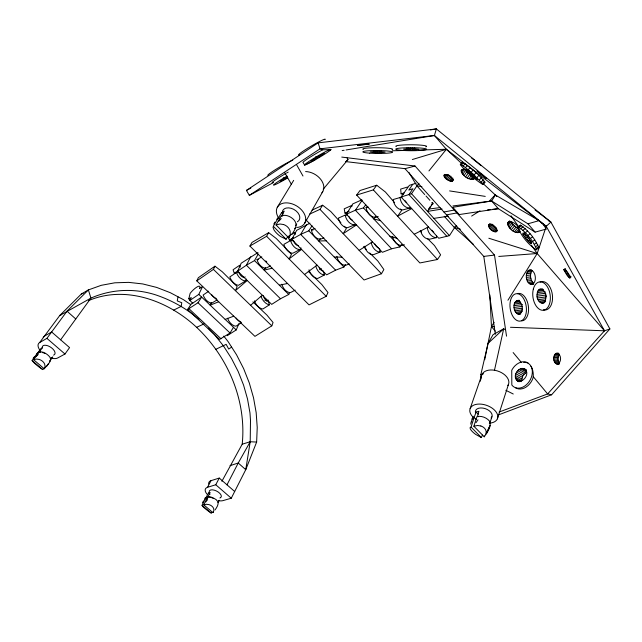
<?xml version="1.0" encoding="UTF-8"?>
<svg xmlns="http://www.w3.org/2000/svg" width="642" height="642" viewBox="0 0 642 642"><rect width="100%" height="100%" fill="white"/><g stroke="black" fill="none" stroke-linecap="round" stroke-linejoin="round"><path stroke-width="0.96" d="M515.446 387.728A13.907 10.416 -61.5 0 0 532.988 378.106C534.288 372.127 531.456 361.294 523.679 362.369M218.657 500.688A11.075 5.313 27.4 0 0 222.967 500.616L231.28 498.216L245.75 469.671L250.211 441.744L250.492 420.366L249.979 412.934L247.515 398.987L243.575 385.128L238.206 371.558L231.489 358.453L223.512 346.014L214.356 334.418L208.241 328.07M373.813 152.587L370.241 151.929L377.897 151.287L385.136 152.098L381.212 152.676L373.813 152.587L373.837 150.734M375.578 152.684L375.602 150.83M377.48 152.724L377.512 150.87M379.406 152.724L379.43 150.87M381.212 152.676L381.236 150.822M221.891 481.275L242.211 444.192C246.648 400.777 228.087 356.952 196.604 327.324C168.613 301.01 125.712 284.775 88.564 300.617M406.964 149.835L403.489 149.153L411.626 148.471L418.857 149.297L414.596 149.899L406.964 149.835L406.988 147.917M408.761 149.923L408.785 148.013M410.719 149.963L410.744 148.061M412.71 149.963L412.734 148.053M414.596 149.899L414.628 147.997M488.49 225.896L488.811 224.588C492.39 223.416 496.772 227.437 496.964 231.008L496.651 231.561C493.176 232.709 489.501 229.042 488.49 225.896L490.344 223.793M520.333 368.733L526.665 372.151L522.893 375.538L521.689 380.537L515.333 377.167C514.611 371.718 521.144 365.603 526.063 369.792M480.722 379.181L480.842 374.575L488.04 343.398L493.088 334.642L503.689 328.784L505.342 329.691M559.118 364.07C552.313 365.715 551.695 352.089 558.524 353.188M554.929 362.682L559.222 362.698C557.609 360.154 557.545 356.519 559.455 354.111L555.161 354.071M519.972 231.393L519.498 232.195C514.322 233.937 507.918 228.231 507.67 223.039L508.119 222.22C511.61 220.415 515.39 223.753 517.757 226.096M230.013 465.683L238.238 463.01L245.75 469.671L256.639 442.065L257.225 427.476L256.174 412.629L253.518 397.743L249.313 383.001L243.623 368.604L236.521 354.745L228.103 341.6L223.769 336.095M520.662 314.026C512.966 316.008 511.008 299.71 519.306 300.296M529.168 283.636L533.414 283.122C530.188 279.92 529.489 274.174 532.162 270.442L527.949 270.932C524.546 275.169 526.424 285.618 533.173 284.318M537.081 294.349C537.787 284.213 547.498 290.946 545.844 297.808C545.106 307.919 535.444 301.178 537.081 294.349L545.716 293.25M177.986 296.773L177.28 300.881L181.782 302.759L181.164 306.403L173.717 310.086M473.86 426.24L476.958 416.594C481.428 415.583 486.548 417.605 489.437 421.008C492.173 426.448 487.029 432.251 484.237 436.793L473.86 426.24L477.544 425.494L480.85 425.975M482.399 435.075L481.404 437.579L471.043 427.058L474.157 417.428L476.348 419.635M470.714 424.153L471.14 421.85M472.592 419.242L473.194 416.313M480.336 381.196L481.131 377.295M484.702 359.729L491.451 326.561L489.854 294.895M494.42 370.514L503.689 328.784L488.04 343.398M330.566 149.377L330.221 149.458A15.496 1.011 -30.5 0 0 314.42 157.988A15.496 1.011 -30.5 0 0 304.517 165.082L305.423 164.842A15.496 1.011 -30.5 0 0 312.59 161.278L315.904 159.425A15.496 1.011 -30.5 0 0 330.959 149.634L322.757 149.787L321.57 150.421A15.496 1.051 -30.5 0 0 308.192 158.405A15.496 1.051 -30.5 0 0 303.04 162.554L304.637 165.05L314.853 160.01M190.209 300.151L188.796 298.819L190.16 293.298A8.571 2.207 -46 0 1 197.64 286.629A8.571 2.207 -46 0 1 199.445 288.611L202.647 286.42L198.795 294.389L189.863 300.464L192.712 303.144L201.652 297.094L198.001 302.743L187.633 309.468L219.572 339.393L230.045 333.005L233.487 327.3M461.726 163.598L446.383 149.273L434.401 135.502L436.383 128.922L550.9 222.076L609.9 328.937L551.614 394.766L498.529 414.876M497.373 418.857L508.416 384.542M489.629 423.784L491.916 416.794M211.691 512.428L211.194 513.078L202.053 505.294L206.05 497.398L207.671 498.77M203.731 504.805L206.435 504.275L209.003 504.636A6.877 5.208 10.2 0 1 213.682 508.649L213.874 510.623L212.879 512.605L203.731 504.805L210.151 492.494L208.514 492.992L206.002 497.566A6.685 3.17 27.4 0 0 205.44 498.673M478.467 416.642A8.795 5.232 19.7 0 0 477.423 416.658L478.884 411.257L476.139 412.084L474.005 417.677A8.795 5.232 19.7 0 0 473.411 418.151M290.256 235.558L288.691 237.837L276.02 224.949L281.124 216.009C285.794 213.955 291.46 216.811 294.453 220.423C298.193 225.109 294.63 230.438 291.725 234.426M288.114 236.152L286.083 239.233L280.418 236.433A9.863 3.226 39.8 0 1 273.965 229.892L273.01 227.284L273.781 225.398L278.54 217.461L279.888 218.842M470.161 408.577L481.917 374.679A14.14 8.86 19 0 1 499.46 371.678A14.14 8.86 19 0 1 507.838 385.561M247.226 280.474L235.405 290.649L237.187 286.597L222.309 271.815L214.95 266.189L198.37 277.673L196.789 280.875L254.938 336.36L271.807 325.839L273.059 322.501L266.928 315.086L252.932 301.868M276.686 219.339L278.54 217.461M227.236 335.662L236.256 329.924L238.912 323.56M245.212 276.943A4.839 2.745 55.7 0 1 241.986 276.63A4.839 2.745 55.7 0 1 239.089 272.754L236.392 272.481L229.796 276.951A8.803 5.048 55.7 0 0 238.431 285.329L245.701 280.859L246.48 279.069M474.51 178.099L474.141 178.885C469.045 180.699 462.28 175.876 461.173 170.772L462.296 169.48L464.92 169.504M486.684 433.39L490.071 425.445M289.598 292.816L288.748 294.477L280.474 298.763L271.686 304.372L237.66 271.133L241.215 263.196L257.964 252.563M211.411 302.502L210.175 305.183L218.681 301.772M301.579 249.393L289.069 258.927L291.5 254.328L276.341 238.567L268.661 232.653L251.993 242.435L249.907 246.055L309.051 304.886L326.2 296.323L327.982 292.567L321.891 284.615L308.272 271.277M43.407 368.965L42.757 369.575L39.154 367.096A7.503 0.722 39.3 0 1 33.721 362.473L32.1 360.539L37.517 352.915L36.65 354.729M38.977 352.097C42.46 350.997 46.128 353.421 48.599 355.66C53.864 360.162 47.083 365.113 44.242 368.781L33.585 359.697L42.244 347.892L40.984 348.486L37.517 353.148A7.335 3.619 33.3 0 0 37.228 354.079M196.789 280.875L213.417 269.383L214.95 266.189M202.543 502.838L203.49 500.88M189.863 300.464L191.284 297.575L188.796 298.819M250.701 256.728L246.384 265.218L237.66 271.133M226.995 484.814L238.238 463.01L250.211 441.744L256.639 442.065M218.071 502.566L219.227 500.319M298.41 245.645A5.08 3.29 60.6 0 1 293.587 240.734L290.569 240.557L283.876 244.361A9.229 6.027 60.5 0 0 292.696 253.277L300.175 249.457L301.002 247.876M206.989 494.147A11.075 5.313 27.4 0 1 207.518 487.294L215.76 484.75L219.259 478.073L234.675 491.515M207.518 487.294L211.033 480.665L219.259 478.073M345.444 264.48L343.919 267.008L335.606 270.186L326.593 274.856L291.797 239.426L296.676 230.35L309.925 223.191M484.237 436.793L484.662 436.014M265.491 267.658L264.143 270.113L272.192 268.228M215.086 509.9C217.116 506.915 220.166 502.638 216.29 499.757C213.794 498.12 210.841 496.298 207.719 496.9L208.04 496.964A6.685 3.17 27.4 0 1 210.231 497.245M280.474 298.763L246.384 265.218L254.521 260.596L258.204 254.08M249.907 246.055L266.607 236.288L268.661 232.653M306.017 219.941L364.054 280L381.476 273.741L383.868 269.536L377.777 260.957L369.64 252.924M304.685 223.231L322.749 191.621M295.761 225.671L296.732 223.986L296.355 224.347M306.37 224.788L300.673 234.386L291.797 239.426M273.845 223.978L274.969 222.092M282.624 215.897A9.582 6.46 30.7 0 0 281.597 216.041L284.229 211.13L281.702 212.558L278.451 217.815A9.582 6.46 30.7 0 0 277.97 218.513M277.288 207.326L293.667 180.37M401.563 244.53L399.902 246.921L391.58 248.783L382.343 252.314L346.351 214.219L352.787 203.907L361.791 199.855M495.279 331.152L491.451 326.561L494.115 322.316M507.934 300.231L537.185 253.518L546.23 226.305L550.9 222.076L535.043 209.95M320.262 238.471L318.681 240.983L326.184 240.806M416.128 183.195L409.395 185.329L401.114 196.974L438.751 238.262L449.472 235.638L454.705 227.461L460.394 229.258M309.404 214.219L319.981 209.348L322.653 205.223L330.766 211.515L340.87 222.67M335.606 270.186L300.673 234.386L308.802 230.799L312.028 225.791M187.633 309.468L191.3 303.843L192.712 303.144M430.14 206.74L428.583 209.075L440.027 207.607M431.175 205.183L432.732 202.848M432.957 203.233L427.524 211.395L442.073 209.035M394.629 202.712L385.401 192.006L376.726 185.233L359.993 190.53L356.639 195.064L419.876 262.955L437.499 259.496L440.613 254.834L434.465 245.525L427.46 238.511M452.329 181.253L453.059 180.362C452.201 176.871 448.1 174.183 444.561 174.431L443.855 175.338C444.746 178.813 448.798 181.477 452.329 181.253L453.429 179.624M447.073 179.575L449.801 175.507M448.252 180.306L450.981 176.237M449.44 180.875L451.623 177.617M450.572 181.237L452.754 177.97M451.559 181.365L453.196 178.917M46.842 366.044L48.575 363.46M418.961 183.315L416.923 185.891L424.699 194.534M443.967 176.069L445.067 174.439M444.376 176.911L446.021 174.472M445.067 177.826L447.257 174.568M445.989 178.733L448.718 174.664M362.128 200.28L355.395 210.231L346.351 214.219M473.339 179.367L474.294 177.962M467.32 177.954L470.161 173.781M469.053 178.773L471.421 175.298M470.706 179.303L472.6 176.518M472.175 179.503L473.595 177.417M462.786 174.351L465.635 170.178L464.68 168.862L461.831 173.035M464.078 175.659L466.927 171.494L465.635 170.178M465.627 176.887L468.467 172.722L466.927 171.494M461.173 170.772L462.128 169.384M461.277 171.823L463.179 169.031M412.766 184.31L408.81 190.08L412.958 188.724L408.962 194.558L401.114 196.974M446.832 236.32L408.962 194.558L411.53 193.732L417.091 185.634M476.083 422.58L477.977 419.828M50.919 357.979A12.142 6.067 33.4 0 0 57.619 357.995L64.978 354.023L69.569 347.595L51.641 331.97L44.394 336.175A12.078 6.099 33.5 0 0 43.215 337.291M375.426 216.49L373.716 218.882L380.529 220.712M457.281 212.39L456.887 212.935L446.495 214.877M454.688 209.485L454.295 210.03L443.927 212.02M60.637 339.819L90.931 298.113C111.371 289.036 134.563 288.057 155.781 294.911C171.575 300.223 186.469 308.401 198.972 319.459M356.639 195.064L373.339 189.871L376.726 185.233M391.58 248.783L355.395 210.231L363.452 207.896L365.771 204.718M40.229 350.668A12.142 6.067 33.4 0 1 39.676 342.515L46.914 338.358L67.009 311.201L88.395 289.911L101.284 285.313L114.79 282.809L128.673 282.368L142.709 283.933L156.656 287.415L170.323 292.712L183.5 299.702L190.77 304.653M39.676 342.515L59.746 315.519L81.349 293.988L88.395 289.911L90.931 298.113L59.746 315.519L61.463 314.564M44.242 368.781L45.076 366.438L44.659 364.118A7.584 5.93 21.6 0 0 39.202 359.448L36.417 359.047L33.585 359.697M212.879 512.605L213.369 511.963M32.1 360.539L42.757 369.575M460.33 164.697L462.441 162.298C470.875 167.578 478.699 174.423 484.943 182.176L482.752 184.495C474.39 179.134 466.646 172.361 460.33 164.697L462.441 162.298M428.936 170.933L446.383 149.273L546.23 226.305L604.499 330.799L547.642 393.931L499.083 412.052M205.737 501.9L207.559 499.677M33.151 358.292L34.596 356.543M288.691 237.837L290.256 234.49L290.12 231.176A9.847 8.771 11.7 0 0 283.636 224.548M323.191 189.238L348.004 159.617L347.073 157.972M489.629 426.24L485.97 434.088L486.163 431.4A8.972 7.142 -4.2 0 0 480.85 425.975M514.451 231.818L517.612 228.191L513.078 224.676L511.192 221.819L508.023 225.438M516.024 232.46L519.193 228.825M517.452 232.749L519.988 229.836M518.64 232.661L519.908 231.2M509.909 228.303L513.078 224.676M511.289 229.667L514.451 226.04M512.838 230.871L515.999 227.236M493.208 231.248L496.29 227.741M494.284 231.706L496.748 228.897M495.263 231.922L497.109 229.804M496.065 231.866L497.301 230.454M507.637 224.138L510.181 221.233M508.801 226.859L511.963 223.239M490.079 228.785L493.16 225.278L492.39 224.275L489.3 227.782M491.026 229.74L494.107 226.233L493.16 225.278M492.093 230.582L495.175 227.067L494.107 226.233M507.67 223.039L509.579 220.856M488.506 225.149L489.742 223.745M488.763 226.803L491.234 223.994M460.531 164.44L461.494 164.874L463.412 162.723M461.494 164.874L463.163 165.965L465.081 163.806M463.163 165.965L465.426 167.658L467.352 165.492M465.426 167.658L468.13 169.825L470.064 167.658M467.866 171.783L466.1 169.464L472.865 174.728L477.343 179.399L474.719 177.842L467.866 171.783L469.125 170.371M469.085 172.963L470.337 171.55M468.13 169.825L471.092 172.321L473.026 170.154M470.466 174.247L471.726 172.834M471.934 175.539L473.194 174.126M483.033 184.318L474.093 174.977L476.027 172.802M473.387 176.767L474.647 175.354M476.918 177.585L478.852 175.418M479.381 179.977L481.307 177.818M481.299 181.983L483.217 179.824M482.543 183.46L484.461 181.317M482.752 184.495L484.943 182.176M278.788 221.225L281.26 218.577M495.504 194.542L489.814 200.601L491.644 200.994L527.933 223.809L535.123 232.131L546.647 228.969M35.952 356.727L38.167 354.545M294.582 228.568L295.826 227.388M250.565 305.303L262.345 295.248M517.781 227.204L518.222 226.835C526.191 232.211 533.125 240.581 536.624 249.529L536.11 249.818C528.206 244.361 521.376 236.112 517.781 227.204L520.389 225.125C528.382 230.454 535.348 238.848 538.798 247.812L536.11 249.818M519.94 225.494L520.389 225.125M527.949 270.932C535.083 266.43 538.566 282.865 531.472 284.526M346.487 160.829L348.004 159.617M519.29 227.252L521.464 225.535M520.903 228.432L523.086 226.706M522.957 230.301L525.148 228.576M522.957 234.202C521.93 229.13 530.846 240.967 531.432 242.507C533.045 247.812 523.118 235.462 522.957 234.202L524.522 232.966M525.317 232.741L527.507 231.008M523.647 235.373L525.204 234.137M524.57 236.738L526.127 235.51M527.804 235.566L530.003 233.832M525.67 238.214L528.005 236.368M526.865 239.691L529.209 237.845M530.26 238.591L532.451 236.858M528.093 241.087L529.65 239.851M529.249 242.291L530.814 241.055M530.276 243.23L531.841 241.994M532.499 241.593L534.69 239.859M534.361 244.369L536.552 242.636M535.725 246.713L537.916 244.987M536.495 248.478L538.678 246.753M304.541 274.503L317.044 265.138M563.828 269.64C564.623 267.208 569.895 276.02 570.513 277.681C569.598 279.976 564.511 271.341 563.828 269.64L565.385 268.484M564.182 270.475L565.738 269.319M564.735 271.518L566.292 270.37M565.458 272.706L567.006 271.558M566.284 273.965L567.841 272.818M567.183 275.193L568.732 274.046M568.074 276.325L569.623 275.177M568.9 277.272L570.457 276.124M569.614 277.978L571.171 276.822M240.228 267.056L239.618 265.29L233.07 269.752L234.282 273.267L238.383 270.491M208.682 291.259L203.137 295.015A8.635 5.176 55.5 0 0 211.708 303.168L217.148 299.91M273.115 182.777L249.321 195.353L246.432 190.409L318.127 142.869L436.383 128.922L430.485 129.925M249.321 195.353L320.045 148.824L434.401 135.502L546.23 226.305L543.421 224.652L540.042 221.53M356.479 224.941L343.189 233.648L346.383 228.472L344.313 226.297M206.05 497.398L204.91 498.144L204.846 499.259M264.865 300.4L266.51 299.332M266.582 301.114L268.228 300.055M220.607 497.638L220.768 497.534A6.645 3.186 27.4 0 0 216.37 490.953A6.645 3.186 27.4 0 0 209.22 491.989M241.553 322.629L235.951 326.208A8.523 5.072 56.9 0 1 227.573 318.247M263.348 295.633A4.775 2.68 57 0 0 268.236 301.234L269.488 304.773L262.843 309.019A8.691 4.943 57 0 1 254.409 300.833M456.639 225.663L454.143 227.26L444.272 216.29M471.637 216.081L479.959 210.761M359.151 250.356L372.472 241.873M231.65 347.137L228.68 349.007L226.161 344.361L215.84 349.28M316.819 158.317L324.395 153.237L316.939 157.081L311.129 161.142L316.819 158.317L315.856 156.648M287.247 176.55L280.129 181.333L287.552 177.473M290.826 234.731L294.991 232.348L295.489 234.29M288.33 236.16L289.317 240.028L293.49 237.652M270.491 265.908L265.74 268.236A9.004 6.075 60.3 0 1 257.025 259.593L261.792 256.888M538.277 248.109L538.798 247.812M474.157 417.428L471.998 418.648L471.541 421.946M411.715 208.602L397.591 216.185L401.675 210.391L400.391 208.995M319.708 269.624L321.393 268.733M246.432 190.409L250.829 188.106M295.2 290.136L290.361 292.648A8.884 5.947 62.1 0 1 281.854 284.213M319.114 267.505A5.016 3.21 62.2 0 0 323.383 271.084L324.403 274.969L317.613 278.5A9.108 5.89 62.2 0 1 309.011 269.784M414.242 234.258L428.439 226.955M276.02 224.949L279.96 223.994L283.636 224.548M312.076 210.135L322.653 205.223M196.604 327.324L204.164 323.841M352.322 205.962A9.879 7.126 66.7 0 0 351.005 205.777L344.224 208.819L344.971 213.088L349.208 211.202M323.937 237.941L320.326 239.249A9.502 7.07 66.5 0 1 311.378 230.013L315.021 228.408M345.187 215.102L338.398 218.095A9.807 7.118 66.7 0 0 347.515 227.685L355.203 224.644L354.336 224.78A9.879 7.126 66.7 0 1 345.187 215.102L347.739 215.158M51.697 357.698L52.796 356.984L49.803 361.157A7.335 3.619 33.3 0 0 50.004 360.724M218.521 500.648L218.994 500.471M349.32 263.918L345.605 265.347A9.373 6.91 68.5 0 1 336.873 256.335M379.55 248.671L380.16 252.089L373.235 254.746A9.662 6.942 68.6 0 1 364.528 246.223M225.149 319.395L233.776 316.169M81.349 293.988L83.179 293.338M510.462 327.276L604.499 330.799L609.9 328.937M242.211 444.192L250.211 441.744M557.4 364.07C561.886 362.674 561.565 353.886 556.807 353.172M412.341 159.521L446.383 149.273L418.391 150.051M407.518 187.031L400.648 189.101L401.114 193.812A5.77 4.558 74.9 0 1 403.497 194.574M202.053 505.294L202.752 506.442A6.861 0.626 38.2 0 0 207.422 510.422L211.194 513.078M480.842 374.575L483.554 373.764M401.114 193.812L404.556 192.801M378.234 216.667L375.418 217.341A10.16 8.177 74.6 0 1 366.125 207.366L367.938 206.844M400.03 197.543L393.185 199.526A10.545 8.338 74.9 0 0 402.711 209.918L410.615 207.864L409.612 208.04A10.641 8.378 74.9 0 1 400.03 197.543L401.972 197.543M527.933 223.809L539.424 220.527M345.46 161.559L405.014 168.677L415.029 166.021L494.492 255.083L506.53 336.175M518.776 314.283C524.41 312.445 522.917 301.74 517.42 300.544M404.46 244.843L401.651 245.469A10.007 7.977 77 0 1 392.719 236.625M436.416 235.742L436.6 237.628L429.554 239.209A10.384 8.121 77.1 0 1 420.839 231.778M39.074 352.193L39.298 352.145A7.335 3.619 33.3 0 1 40.679 352.137M279.35 285.176L287.544 283.491M329.611 149.859L330.959 149.634M342.17 150.597L344.128 150.276M346.094 149.955L434.401 135.502M433.84 218.384L448.485 216.177M535.123 232.131L498.336 208.674L459.215 214.564L452.746 207.302L491.644 200.994L495.407 195.024L496.788 196.332L482.912 183.379M515.711 312.285L522.291 311.386M516.658 313.368L521.36 312.726M517.701 314.05L520.526 313.665M514.362 309.227L521.882 308.216M514.932 310.872L522.444 309.853M514.017 305.688L522.468 304.573M540.973 302.968L544.825 302.462M542.121 303.193L544.047 302.936M514.049 307.462L522.508 306.33M300.175 249.457L299.413 249.553A9.293 6.011 60.6 0 1 290.569 240.557M516.393 300.801L519.217 300.432M515.478 301.499L519.25 301.01M514.756 302.607L520.397 301.868M538.028 299.718L545.716 298.715M514.25 304.035L520.831 303.168M538.855 301.17L545.588 300.287M539.858 302.278L545.636 301.515M537.426 298.016L546.077 296.901L545.748 295.079L537.105 296.187M452.931 205.954L491.644 200.994L498.336 208.674L492.438 209.364M538.678 289.983L543.477 289.382M537.892 291.139L543.654 290.417M537.346 292.632L545.026 291.661M539.649 289.229L542.538 288.868M405.014 168.677L483.779 256.407L494.492 255.083M528.141 282.52L532.387 281.998M530.3 284.326L533.703 283.908M526.697 279.294L530.918 278.78M527.299 281.036L531.536 280.522M526.36 277.408L530.581 276.903M527.146 272.16L531.367 271.662M526.601 273.717L530.814 273.219M526.328 275.506L530.549 275.009M487.519 209.934L490.472 209.589M528.936 270.13L531.472 269.841M245.701 280.859L245.035 280.915A8.844 5.016 55.7 0 1 236.392 272.481M498.778 256.447L537.185 253.518L604.499 330.799M471.043 427.058L470.04 427.676L470.337 429.017A9.068 2.6 35 0 0 475.634 434.385L481.404 437.579M392.39 150.782L405.391 150.421M366.125 207.366L368.01 207.35M555.675 363.484L559.11 363.5M556.518 363.958L559.094 363.966M553.934 360.331L558.219 360.347M554.335 361.607L558.628 361.623M553.781 357.522L558.067 357.546M553.741 358.934L558.026 358.958M334.289 257.073L341.969 257.137M554.511 355.002L558.805 355.042M554.046 356.182L558.331 356.214M311.378 230.013L313.063 230.029M555.948 353.445L558.524 353.469M257.025 259.593L258.533 259.649M491.451 326.561L494.452 326.674M341.761 157.089L415.029 166.021M421.874 186.645L416.923 185.891L408.898 172.449M449.601 190.907L485.256 196.388M551.614 394.766L547.642 393.931L533.309 376.75M496.483 208.257L498.336 208.674M389.911 236.224L396.941 238.326M488.835 238.238L537.185 253.518L531.504 245.308M454.705 227.461L454.143 227.26L473.25 244.225M322.757 149.787L320.045 148.824L318.127 142.869M515.333 377.167C517.789 388.241 532.379 374.631 524.482 368.933M505.84 390.288L513.255 394.011M517.38 380.907L518.977 381.749M515.67 378.7L521.24 381.637M516.369 379.976L519.555 381.653M515.374 375.49L521.721 378.868M515.791 373.78L522.139 377.159M516.553 372.143L522.893 375.538M517.621 370.691L523.952 374.093M518.905 369.527L525.236 372.946M523.222 368.42L526.384 370.137M521.802 368.356L525.758 370.498M548.324 220.599L550.042 221.578M495.335 194.975L538.261 220.158M471.573 157.916L481.051 165.652M208.514 492.992L210.022 494.292M46.914 338.358L64.978 354.023M215.76 484.75L231.28 498.216M471.092 172.321L474.093 174.977M67.009 311.201L75.78 318.978M189.045 308.786L221.008 338.767M198.001 302.743L230.045 333.005M198.795 294.389L236.256 329.924M213.417 269.383L271.807 325.839M254.521 260.596L288.748 294.477M266.607 236.288L326.2 296.323M273.436 226.393L286.083 239.233M281.702 212.558L283.09 213.979M476.139 412.084L478.194 414.194M308.802 230.799L343.919 267.008M319.981 209.348L381.476 273.741M363.597 246.568L366.285 249.393M363.452 207.896L399.902 246.921M373.339 189.871L437.499 259.496M420.213 230.606L421.529 232.043M411.53 193.732L449.472 235.638M425.991 195.97L429.883 200.296M431.825 202.455L433.117 203.899M513.143 352.562L521.432 362.505M511.064 215.776L519.017 227.26M543.421 224.652L545.644 228.07M283.274 177.762L284.221 179.383M530.942 366.245L531.544 367.296A13.931 10.416 -61.6 0 1 526.44 384.727A13.931 10.416 -61.6 0 1 511.826 385.007L511.738 370.418L512.22 369.391A13.931 10.416 -61.6 0 1 528.037 362.939M284.767 172.69L291.38 184.326M296.773 165.066L302.984 176.02M483.779 256.407L495.367 334.289M472.873 416.955A14.549 8.747 19.5 0 1 476.043 404.388A14.549 8.747 19.5 0 1 496.146 412.003A14.549 8.747 19.5 0 1 489.3 423.174M268.003 175.37A15.079 1.123 -30.4 0 1 277.063 168.629A15.079 1.123 -30.4 0 1 292.768 160.227M299.597 154.818A15.504 1.188 -30.5 0 1 310.206 146.713A15.504 1.188 -30.5 0 1 325.125 139.563M406.739 202.519A5.818 4.582 74.9 0 1 404.821 200.416M436.6 237.628A10.481 8.153 77.1 0 1 427.291 227.42M433.799 232.219A5.73 4.462 77.1 0 1 431.938 230.173M208.706 484.06A11.018 5.345 27.4 0 1 211.033 480.665M266.823 262.056A9.052 6.067 60.4 0 1 265.796 260.893M289.317 240.028A5.048 3.298 60.5 0 1 291.275 240.758M324.403 274.969A9.165 5.874 62.2 0 1 315.776 266.197M352.49 220.27A5.401 3.9 66.7 0 1 348.959 216.531M344.971 213.088A5.361 3.892 66.7 0 1 347.113 213.818M380.16 252.089A9.742 6.95 68.6 0 1 371.245 242.66M378.347 247.643A5.329 3.804 68.6 0 1 374.904 244M192.736 303.233A8.555 2.247 -46.1 0 1 192.359 302.783M269.488 304.773A8.731 4.903 57 0 1 261.037 296.532M207.743 291.267A4.719 2.833 55.5 0 1 208.634 291.476M240.774 321.786A8.563 5.04 56.9 0 1 237.516 319.66M237.002 319.146A8.563 5.04 56.9 0 1 236.047 318.015M216.434 298.546A8.675 5.144 55.5 0 1 211.579 294.662M234.282 273.267A4.815 2.761 55.7 0 1 235.165 273.5M278.572 217.879A15.841 10.786 30.8 0 1 283.925 203.041A15.841 10.786 30.8 0 1 304.22 213.642A15.841 10.786 30.8 0 1 296.893 227.453M305.624 171.566A15.352 10.858 31.1 0 1 320.815 179.479A15.352 10.858 31.1 0 1 321.923 192.777M517.516 293.643A13.819 8.105 81.9 0 1 528.326 305.833A13.819 8.105 81.9 0 1 521.553 320.856M540.05 282.151A14.317 8.699 82.2 0 1 552.385 294.927A14.317 8.699 82.2 0 1 543.445 309.805M396.194 146.593A15.4 1.549 0.2 0 1 412.148 144.771A15.4 1.549 0.2 0 1 425.774 146.866M363.292 149.45A14.894 1.453 0.4 0 1 378.146 147.732A14.894 1.453 0.4 0 1 391.957 149.714M273.283 182.392A15.071 0.995 -30.4 0 1 285.634 173.565M286.493 173.075A15.071 0.995 -30.4 0 1 288.194 172.104M287.704 177.93A15.071 0.963 -30.3 0 1 273.532 185.097A15.071 0.963 -30.3 0 1 287.094 176.069M220.375 497.791A6.645 3.186 27.4 0 1 219.901 497.975M211.025 497.478A6.685 3.17 27.4 0 1 211.828 497.775M212.622 498.128A6.685 3.17 27.4 0 1 213.409 498.537M42.268 352.482A7.335 3.619 33.3 0 1 43.11 352.779M43.953 353.148A7.335 3.619 33.3 0 1 44.796 353.582M53.559 355.13A7.287 3.643 33.4 0 0 53.142 349.28A7.287 3.643 33.4 0 0 44.362 345.284L43.776 345.412A7.287 3.643 33.4 0 0 42.3 347.779M475.449 412.718A8.731 5.248 19.5 0 1 485.256 408.649A8.731 5.248 19.5 0 1 491.098 417.942M297.358 221.827A9.502 6.476 30.8 0 0 297.88 212.743A9.502 6.476 30.8 0 0 286.388 208.032L285.449 208.305A9.502 6.476 30.8 0 0 282.44 211.29M357.49 145.236L369.07 144.193L357.49 145.236M477.062 171.053L486.395 178.58L477.062 171.053M510.502 300.472A13.835 8.089 81.7 0 0 519.45 321.152A13.835 8.089 81.7 0 0 524.618 300.6A13.835 8.089 81.7 0 0 510.502 300.472M369.72 153.141A14.894 1.445 0.5 0 0 392.583 152.186A14.894 1.445 0.5 0 0 370.795 150.653A14.894 1.445 0.5 0 0 369.72 153.141M402.534 150.413A15.4 1.501 0.2 0 0 426.545 149.369A15.4 1.501 0.2 0 0 404.5 147.82A15.4 1.501 0.2 0 0 402.534 150.413M533.358 288.988A14.333 8.683 82.2 0 0 542.803 310.303A14.333 8.683 82.2 0 0 548.469 288.884A14.333 8.683 82.2 0 0 533.358 288.988"/></g></svg>
